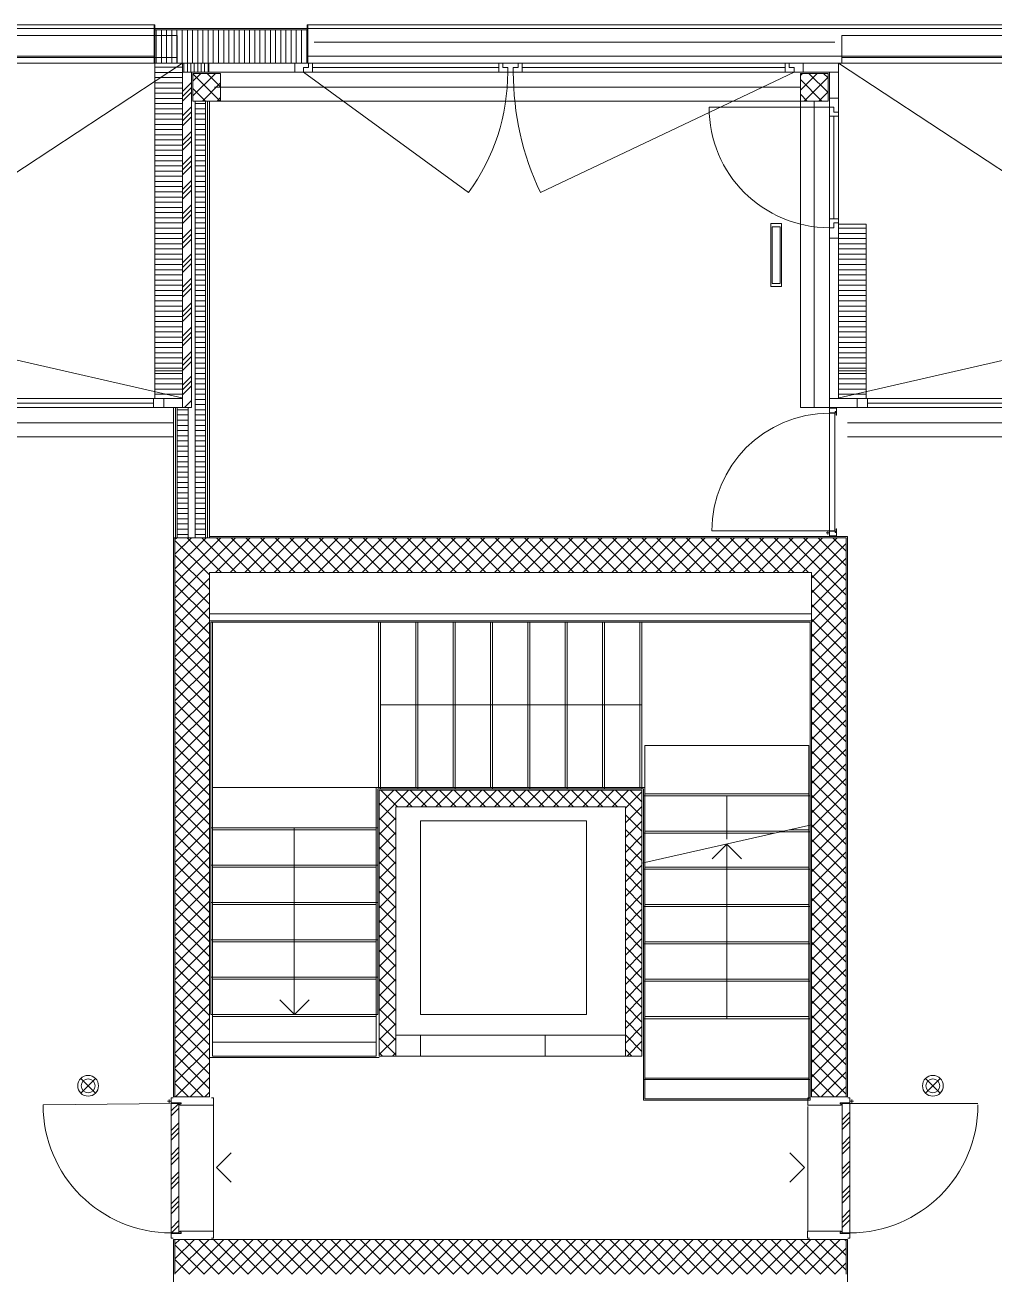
# Model space of a CAD drawing. Extents: x -5275 to 65950, y -3225 to 18875.
# Drawn here: x 31216 to 38220, y 7075 to 16100 of the extents above; entities that cross this region are included whole.
import ezdxf

# ---------------------------------------------------------------- set-up
doc = ezdxf.new("R2010")
doc.units = 0
doc.header["$LTSCALE"] = 50
doc.layers.get('0').update_dxf_attribs({"lineweight": 25})
doc.layers.add('Zargen Fenster', color=7, linetype='Continuous', lineweight=25)

# ---------------------------------------------------------------- blocks, each defined once
blk = doc.blocks.new('Blockreferenz-A0MJL021FC', base_point=(32430, 15550))
at = {"layer": 'Zargen Fenster', "color": 8, "lineweight": 13, "true_color": 0x808080}
for p, q in [((32430, 15694.4), (32485.6, 15750)), ((32430, 15588.3), (32591.7, 15750)), ((32626.3, 15550), (32430, 15746.3)), ((32630, 15652.4), (32532.4, 15750)), ((32520.2, 15550), (32430, 15640.2)), ((32497.8, 15550), (32630, 15682.2)), ((32603.8, 15550), (32630, 15576.2))]:
    blk.add_line(p, q, dxfattribs=at)
blk = doc.blocks.new('Blockreferenz-A0MJL025FC', base_point=(32364.4, 15760))
at = {"layer": 'Zargen Fenster', "color": 8, "lineweight": 13, "true_color": 0x808080}
for p, q in [((32364.4, 15760), (32364.4, 15825)), ((32389.4, 15760), (32389.4, 15825)), ((32414.4, 15760), (32414.4, 15825)), ((32439.4, 15760), (32439.4, 15825)), ((32464.4, 15760), (32464.4, 15825)), ((32489.4, 15760), (32489.4, 15825)), ((32514.4, 15760), (32514.4, 15825)), ((32539.4, 15760), (32539.4, 15825))]:
    blk.add_line(p, q, dxfattribs=at)
blk = doc.blocks.new('Blockreferenz-A0MJL03FFC', base_point=(32272, 7372.3))
at = {"layer": 'Zargen Fenster', "color": 8, "lineweight": 13, "true_color": 0x808080}
for p, q in [((32272, 8253.2), (32326.6, 8307.8)), ((32272, 8217.8), (32328, 8273.8)), ((32272, 8111.7), (32328, 8167.7)), ((32272, 8076.4), (32328, 8132.4)), ((32272, 8041), (32328, 8097)), ((32272, 7934.9), (32328, 7990.9)), ((32272, 7899.6), (32328, 7955.6)), ((32272, 7864.2), (32328, 7920.2)), ((32272, 7758.2), (32328, 7814.2)), ((32272, 7722.8), (32328, 7778.8)), ((32272, 7687.5), (32328, 7743.5)), ((32272, 7581.4), (32328, 7637.4)), ((32272, 7546), (32328, 7602)), ((32272, 7510.7), (32328, 7566.7)), ((32272, 7404.6), (32328, 7460.6)), ((32275, 7372.3), (32328, 7425.3))]:
    blk.add_line(p, q, dxfattribs=at)
blk = doc.blocks.new('Blockreferenz-A0MJL03HFC', base_point=(37122, 7410.9))
at = {"layer": 'Zargen Fenster', "color": 8, "lineweight": 13, "true_color": 0x808080}
for p, q in [((37122, 8188.8), (37178, 8244.8)), ((37122, 8153.4), (37178, 8209.4)), ((37122, 8118.1), (37178, 8174.1)), ((37122, 8012), (37178, 8068)), ((37122, 7976.6), (37178, 8032.6)), ((37122, 7941.3), (37178, 7997.3)), ((37122, 7835.2), (37178, 7891.2)), ((37122, 7799.9), (37178, 7855.9)), ((37122, 7764.5), (37178, 7820.5)), ((37122, 7658.4), (37178, 7714.4)), ((37122, 7623.1), (37178, 7679.1)), ((37122, 7587.7), (37178, 7643.7)), ((37122, 7481.6), (37178, 7537.6)), ((37122, 7446.3), (37178, 7502.3)), ((37122, 7410.9), (37178, 7466.9))]:
    blk.add_line(p, q, dxfattribs=at)
blk = doc.blocks.new('Blockreferenz-A0MJL03VFC', base_point=(32155, 13619.4))
at = {"layer": 'Zargen Fenster', "color": 8, "lineweight": 13, "true_color": 0x808080}
for p, q in [((32155, 15794.4), (32355, 15794.4)), ((32155, 15756.9), (32355, 15756.9)), ((32155, 15719.4), (32355, 15719.4)), ((32155, 15681.9), (32355, 15681.9)), ((32155, 15644.4), (32355, 15644.4)), ((32155, 15606.9), (32355, 15606.9)), ((32155, 15569.4), (32355, 15569.4)), ((32155, 15531.9), (32355, 15531.9)), ((32155, 15494.4), (32355, 15494.4)), ((32155, 15456.9), (32355, 15456.9)), ((32155, 15419.4), (32355, 15419.4)), ((32155, 15381.9), (32355, 15381.9)), ((32155, 15344.4), (32355, 15344.4)), ((32155, 15306.9), (32355, 15306.9)), ((32155, 15269.4), (32355, 15269.4)), ((32155, 15231.9), (32355, 15231.9)), ((32155, 15194.4), (32355, 15194.4)), ((32155, 15156.9), (32355, 15156.9)), ((32155, 15119.4), (32355, 15119.4)), ((32155, 15081.9), (32355, 15081.9)), ((32155, 15044.4), (32355, 15044.4)), ((32155, 15006.9), (32355, 15006.9)), ((32155, 14969.4), (32355, 14969.4)), ((32155, 14931.9), (32355, 14931.9)), ((32155, 14894.4), (32355, 14894.4)), ((32155, 14856.9), (32355, 14856.9)), ((32155, 14819.4), (32355, 14819.4)), ((32155, 14781.9), (32355, 14781.9)), ((32155, 14744.4), (32355, 14744.4)), ((32155, 14706.9), (32355, 14706.9)), ((32155, 14669.4), (32355, 14669.4)), ((32155, 14631.9), (32355, 14631.9)), ((32155, 14594.4), (32355, 14594.4)), ((32155, 14556.9), (32355, 14556.9)), ((32155, 14519.4), (32355, 14519.4)), ((32155, 14481.9), (32355, 14481.9)), ((32155, 14444.4), (32355, 14444.4)), ((32155, 14406.9), (32355, 14406.9)), ((32155, 14369.4), (32355, 14369.4)), ((32155, 14331.9), (32355, 14331.9)), ((32155, 14294.4), (32355, 14294.4)), ((32155, 14256.9), (32355, 14256.9)), ((32155, 14219.4), (32355, 14219.4)), ((32155, 14181.9), (32355, 14181.9)), ((32155, 14144.4), (32355, 14144.4)), ((32155, 14106.9), (32355, 14106.9)), ((32155, 14069.4), (32355, 14069.4)), ((32155, 14031.9), (32355, 14031.9)), ((32155, 13994.4), (32355, 13994.4)), ((32155, 13956.9), (32355, 13956.9)), ((32155, 13919.4), (32355, 13919.4)), ((32155, 13881.9), (32355, 13881.9)), ((32155, 13844.4), (32355, 13844.4)), ((32155, 13806.9), (32355, 13806.9)), ((32155, 13769.4), (32355, 13769.4)), ((32155, 13731.9), (32355, 13731.9)), ((32155, 13694.4), (32355, 13694.4)), ((32155, 13656.9), (32355, 13656.9)), ((32155, 13619.4), (32355, 13619.4))]:
    blk.add_line(p, q, dxfattribs=at)
blk = doc.blocks.new('Blockreferenz-A0MJL05LFC', base_point=(32300, 8355))
at = {"layer": 'Zargen Fenster', "color": 8, "lineweight": 13, "true_color": 0x808080}
for p, q in [((32300, 12382.4), (32312.6, 12395)), ((32300, 12276.3), (32418.7, 12395)), ((32300, 12170.2), (32524.8, 12395)), ((32300, 12064.2), (32630.8, 12395)), ((32300, 11958.1), (32736.9, 12395)), ((32550, 12126.1), (32300, 12376.1)), ((32637.2, 12145), (32387.2, 12395)), ((32743.2, 12145), (32493.2, 12395)), ((32593, 12145), (32843, 12395)), ((32849.3, 12145), (32599.3, 12395)), ((32699, 12145), (32949, 12395)), ((32955.4, 12145), (32705.4, 12395)), ((32805.1, 12145), (33055.1, 12395)), ((33061.4, 12145), (32811.4, 12395)), ((32911.2, 12145), (33161.2, 12395)), ((33167.5, 12145), (32917.5, 12395)), ((33017.2, 12145), (33267.2, 12395)), ((33273.6, 12145), (33023.6, 12395)), ((33123.3, 12145), (33373.3, 12395)), ((33379.6, 12145), (33129.6, 12395)), ((33229.4, 12145), (33479.4, 12395)), ((33485.7, 12145), (33235.7, 12395)), ((33335.4, 12145), (33585.4, 12395)), ((33591.8, 12145), (33341.8, 12395)), ((33441.5, 12145), (33691.5, 12395)), ((33697.8, 12145), (33447.8, 12395)), ((33547.5, 12145), (33797.5, 12395)), ((33803.9, 12145), (33553.9, 12395)), ((33653.6, 12145), (33903.6, 12395)), ((33910, 12145), (33660, 12395)), ((33759.7, 12145), (34009.7, 12395)), ((34016, 12145), (33766, 12395)), ((33865.7, 12145), (34115.7, 12395)), ((34122.1, 12145), (33872.1, 12395)), ((33971.8, 12145), (34221.8, 12395)), ((34228.2, 12145), (33978.2, 12395)), ((34077.9, 12145), (34327.9, 12395)), ((34334.2, 12145), (34084.2, 12395)), ((34183.9, 12145), (34433.9, 12395)), ((34440.3, 12145), (34190.3, 12395)), ((34290, 12145), (34540, 12395)), ((34546.4, 12145), (34296.4, 12395)), ((34396.1, 12145), (34646.1, 12395)), ((34652.4, 12145), (34402.4, 12395)), ((34502.1, 12145), (34752.1, 12395)), ((34758.5, 12145), (34508.5, 12395)), ((34608.2, 12145), (34858.2, 12395)), ((34864.6, 12145), (34614.6, 12395)), ((34714.3, 12145), (34964.3, 12395)), ((34970.6, 12145), (34720.6, 12395)), ((34820.3, 12145), (35070.3, 12395)), ((35076.7, 12145), (34826.7, 12395)), ((34926.4, 12145), (35176.4, 12395)), ((35182.8, 12145), (34932.8, 12395)), ((35032.5, 12145), (35282.5, 12395)), ((35288.8, 12145), (35038.8, 12395)), ((35138.5, 12145), (35388.5, 12395)), ((35394.9, 12145), (35144.9, 12395)), ((35244.6, 12145), (35494.6, 12395)), ((35501, 12145), (35251, 12395)), ((35350.7, 12145), (35600.7, 12395)), ((35607, 12145), (35357, 12395)), ((35456.7, 12145), (35706.7, 12395)), ((35713.1, 12145), (35463.1, 12395)), ((35562.8, 12145), (35812.8, 12395)), ((35819.2, 12145), (35569.2, 12395)), ((35668.9, 12145), (35918.9, 12395)), ((35925.2, 12145), (35675.2, 12395)), ((35774.9, 12145), (36024.9, 12395)), ((36031.3, 12145), (35781.3, 12395)), ((35881, 12145), (36131, 12395)), ((36137.4, 12145), (35887.4, 12395)), ((35987.1, 12145), (36237.1, 12395)), ((36243.4, 12145), (35993.4, 12395)), ((36093.1, 12145), (36343.1, 12395)), ((36349.5, 12145), (36099.5, 12395)), ((36199.2, 12145), (36449.2, 12395)), ((36455.5, 12145), (36205.5, 12395)), ((36305.3, 12145), (36555.3, 12395)), ((36561.6, 12145), (36311.6, 12395)), ((36411.3, 12145), (36661.3, 12395)), ((36667.7, 12145), (36417.7, 12395)), ((36517.4, 12145), (36767.4, 12395)), ((36773.7, 12145), (36523.7, 12395)), ((36623.5, 12145), (36873.5, 12395)), ((36879.8, 12145), (36629.8, 12395)), ((36729.5, 12145), (36979.5, 12395)), ((37150, 11980.9), (36735.9, 12395)), ((36835.6, 12145), (37085.6, 12395)), ((37150, 12086.9), (36841.9, 12395)), ((37150, 12193), (36948, 12395)), ((37150, 12299.1), (37054.1, 12395)), ((36900, 12103.3), (37150, 12353.3)), ((32550, 12020), (32300, 12270)), ((36900, 11997.3), (37150, 12247.3)), ((32550, 11914), (32300, 12164)), ((32300, 11852), (32550, 12102)), ((36900, 11891.2), (37150, 12141.2)), ((37150, 11874.8), (36900, 12124.8)), ((32550, 11807.9), (32300, 12057.9)), ((36900, 11785.1), (37150, 12035.1)), ((37150, 11768.7), (36900, 12018.7)), ((32300, 11746), (32550, 11996)), ((32550, 11701.8), (32300, 11951.8)), ((36900, 11679.1), (37150, 11929.1)), ((32300, 11639.9), (32550, 11889.9)), ((32550, 11595.8), (32300, 11845.8)), ((37150, 11662.7), (36900, 11912.7)), ((36900, 11573), (37150, 11823)), ((32300, 11533.8), (32550, 11783.8)), ((32550, 11489.7), (32300, 11739.7)), ((37150, 11556.6), (36900, 11806.6)), ((32300, 11427.8), (32550, 11677.8)), ((36900, 11466.9), (37150, 11716.9)), ((37150, 11450.5), (36900, 11700.5)), ((32550, 11383.6), (32300, 11633.6)), ((32300, 11321.7), (32550, 11571.7)), ((36900, 11360.9), (37150, 11610.9)), ((37150, 11344.5), (36900, 11594.5)), ((32550, 11277.6), (32300, 11527.6)), ((32300, 11215.7), (32550, 11465.6)), ((36900, 11254.8), (37150, 11504.8)), ((37150, 11238.4), (36900, 11488.4)), ((32550, 11171.5), (32300, 11421.5)), ((36900, 11148.7), (37150, 11398.7)), ((37150, 11132.4), (36900, 11382.4)), ((32300, 11109.6), (32550, 11359.6)), ((32550, 11065.4), (32300, 11315.4)), ((36900, 11042.7), (37150, 11292.7)), ((32300, 11003.5), (32550, 11253.5)), ((32550, 10959.4), (32300, 11209.4)), ((37150, 11026.3), (36900, 11276.3)), ((32300, 10897.5), (32550, 11147.5)), ((32550, 10853.3), (32300, 11103.3)), ((36900, 10936.6), (37150, 11186.6)), ((37150, 10920.2), (36900, 11170.2)), ((32300, 10791.4), (32550, 11041.4)), ((36900, 10830.5), (37150, 11080.5)), ((37150, 10814.2), (36900, 11064.2)), ((32550, 10747.2), (32300, 10997.2)), ((32300, 10685.3), (32550, 10935.3)), ((36900, 10724.5), (37150, 10974.5)), ((37150, 10708.1), (36900, 10958.1)), ((32550, 10641.2), (32300, 10891.2)), ((36900, 10618.4), (37150, 10868.4)), ((37150, 10602), (36900, 10852)), ((32300, 10579.3), (32550, 10829.3)), ((32550, 10535.1), (32300, 10785.1)), ((36900, 10512.3), (37150, 10762.3)), ((37150, 10496), (36900, 10746)), ((32300, 10473.2), (32550, 10723.2)), ((32550, 10429.1), (32300, 10679.1)), ((36900, 10406.3), (37150, 10656.3)), ((32300, 10367.1), (32550, 10617.1)), ((32550, 10323), (32300, 10573)), ((37150, 10389.9), (36900, 10639.9)), ((32300, 10261.1), (32550, 10511.1)), ((36900, 10300.2), (37150, 10550.2)), ((37150, 10283.8), (36900, 10533.8)), ((32550, 10216.9), (32300, 10466.9)), ((32300, 10155), (32550, 10405)), ((36900, 10194.2), (37150, 10444.2)), ((37150, 10177.8), (36900, 10427.8)), ((32550, 10110.9), (32300, 10360.9)), ((32300, 10048.9), (32550, 10298.9)), ((36900, 10088.1), (37150, 10338.1)), ((37150, 10071.7), (36900, 10321.7)), ((32550, 10004.8), (32300, 10254.8)), ((36900, 9982), (37150, 10232)), ((37150, 9965.6), (36900, 10215.6)), ((32300, 9942.9), (32550, 10192.9)), ((32550, 9898.7), (32300, 10148.7)), ((36900, 9876), (37150, 10126)), ((37150, 9859.6), (36900, 10109.6)), ((32300, 9836.8), (32550, 10086.8)), ((32550, 9792.7), (32300, 10042.7)), ((36900, 9769.9), (37150, 10019.9)), ((32300, 9730.7), (32550, 9980.7)), ((32550, 9686.6), (32300, 9936.6)), ((37150, 9753.5), (36900, 10003.5)), ((32300, 9624.7), (32550, 9874.7)), ((36900, 9663.8), (37150, 9913.8)), ((37150, 9647.4), (36900, 9897.4)), ((32550, 9580.5), (32300, 9830.5)), ((32300, 9518.6), (32550, 9768.6)), ((36900, 9557.8), (37150, 9807.8)), ((37150, 9541.4), (36900, 9791.4)), ((32550, 9474.5), (32300, 9724.5)), ((32300, 9412.5), (32550, 9662.5)), ((36900, 9451.7), (37150, 9701.7)), ((37150, 9435.3), (36900, 9685.3)), ((32550, 9368.4), (32300, 9618.4)), ((36900, 9345.6), (37150, 9595.6)), ((37150, 9329.2), (36900, 9579.2)), ((32300, 9306.5), (32550, 9556.5)), ((32550, 9262.3), (32300, 9512.3)), ((36900, 9239.6), (37150, 9489.6)), ((32300, 9200.4), (32550, 9450.4)), ((32550, 9156.3), (32300, 9406.3)), ((37150, 9223.2), (36900, 9473.2)), ((32300, 9094.3), (32550, 9344.3)), ((32550, 9050.2), (32300, 9300.2)), ((36900, 9133.5), (37150, 9383.5)), ((37150, 9117.1), (36900, 9367.1)), ((32300, 8988.3), (32550, 9238.3)), ((36900, 9027.4), (37150, 9277.4)), ((37150, 9011), (36900, 9261)), ((32550, 8944.1), (32300, 9194.1)), ((32300, 8882.2), (32550, 9132.2)), ((36900, 8921.4), (37150, 9171.4)), ((37150, 8905), (36900, 9155)), ((32550, 8838.1), (32300, 9088.1)), ((32300, 8776.1), (32550, 9026.1)), ((36900, 8815.3), (37150, 9065.3)), ((37150, 8798.9), (36900, 9048.9)), ((32550, 8732), (32300, 8982)), ((36900, 8709.2), (37150, 8959.2)), ((37150, 8692.8), (36900, 8942.8)), ((32300, 8670.1), (32550, 8920.1)), ((32550, 8625.9), (32300, 8875.9)), ((36900, 8603.2), (37150, 8853.2)), ((32300, 8564), (32550, 8814)), ((32550, 8519.9), (32300, 8769.9)), ((37150, 8586.8), (36900, 8836.8)), ((32300, 8457.9), (32550, 8707.9)), ((36900, 8497.1), (37150, 8747.1)), ((37150, 8480.7), (36900, 8730.7)), ((32550, 8413.8), (32300, 8663.8)), ((32303.1, 8355), (32550, 8601.9)), ((36900, 8391), (37150, 8641)), ((37150, 8374.6), (36900, 8624.6)), ((32502.7, 8355), (32300, 8557.7)), ((32409.2, 8355), (32550, 8495.8)), ((37063.6, 8355), (36900, 8518.6)), ((36970, 8355), (37150, 8535)), ((32396.7, 8355), (32300, 8451.7)), ((36957.5, 8355), (36900, 8412.5)), ((37076.1, 8355), (37150, 8428.9)), ((32515.3, 8355), (32550, 8389.7))]:
    blk.add_line(p, q, dxfattribs=at)
blk = doc.blocks.new('Blockreferenz-A0MJL05NFC', base_point=(32300, 7075))
at = {"layer": 'Zargen Fenster', "color": 8, "lineweight": 13, "true_color": 0x808080}
for p, q in [((32300, 7291.2), (32333.8, 7325)), ((32300, 7185.1), (32439.9, 7325)), ((32300, 7079.1), (32545.9, 7325)), ((32616, 7075), (32366, 7325)), ((32402, 7075), (32652, 7325)), ((32722.1, 7075), (32472.1, 7325)), ((32508.1, 7075), (32758.1, 7325)), ((32828.1, 7075), (32578.1, 7325)), ((32614.1, 7075), (32864.1, 7325)), ((32934.2, 7075), (32684.2, 7325)), ((32720.2, 7075), (32970.2, 7325)), ((33040.3, 7075), (32790.3, 7325)), ((32826.3, 7075), (33076.3, 7325)), ((33146.3, 7075), (32896.3, 7325)), ((32932.3, 7075), (33182.3, 7325)), ((33252.4, 7075), (33002.4, 7325)), ((33038.4, 7075), (33288.4, 7325)), ((33358.5, 7075), (33108.5, 7325)), ((33144.5, 7075), (33394.5, 7325)), ((33464.5, 7075), (33214.5, 7325)), ((33250.5, 7075), (33500.5, 7325)), ((33570.6, 7075), (33320.6, 7325)), ((33356.6, 7075), (33606.6, 7325)), ((33676.7, 7075), (33426.7, 7325)), ((33462.7, 7075), (33712.7, 7325)), ((33782.7, 7075), (33532.7, 7325)), ((33568.7, 7075), (33818.7, 7325)), ((33888.8, 7075), (33638.8, 7325)), ((33674.8, 7075), (33924.8, 7325)), ((33994.9, 7075), (33744.9, 7325)), ((33780.8, 7075), (34030.8, 7325)), ((34100.9, 7075), (33850.9, 7325)), ((33886.9, 7075), (34136.9, 7325)), ((34207, 7075), (33957, 7325)), ((33993, 7075), (34243, 7325)), ((34313.1, 7075), (34063.1, 7325)), ((34099, 7075), (34349, 7325)), ((34419.1, 7075), (34169.1, 7325)), ((34205.1, 7075), (34455.1, 7325)), ((34525.2, 7075), (34275.2, 7325)), ((34311.2, 7075), (34561.2, 7325)), ((34631.3, 7075), (34381.3, 7325)), ((34417.2, 7075), (34667.2, 7325)), ((34737.3, 7075), (34487.3, 7325)), ((34523.3, 7075), (34773.3, 7325)), ((34843.4, 7075), (34593.4, 7325)), ((34629.4, 7075), (34879.4, 7325)), ((34949.5, 7075), (34699.5, 7325)), ((34735.4, 7075), (34985.4, 7325)), ((35055.5, 7075), (34805.5, 7325)), ((34841.5, 7075), (35091.5, 7325)), ((35161.6, 7075), (34911.6, 7325)), ((34947.6, 7075), (35197.6, 7325)), ((35267.7, 7075), (35017.7, 7325)), ((35053.6, 7075), (35303.6, 7325)), ((35373.7, 7075), (35123.7, 7325)), ((35159.7, 7075), (35409.7, 7325)), ((35479.8, 7075), (35229.8, 7325)), ((35265.8, 7075), (35515.8, 7325)), ((35585.9, 7075), (35335.9, 7325)), ((35371.8, 7075), (35621.8, 7325)), ((35691.9, 7075), (35441.9, 7325)), ((35477.9, 7075), (35727.9, 7325)), ((35798, 7075), (35548, 7325)), ((35584, 7075), (35834, 7325)), ((35904, 7075), (35654, 7325)), ((35690, 7075), (35940, 7325)), ((36010.1, 7075), (35760.1, 7325)), ((35796.1, 7075), (36046.1, 7325)), ((36116.2, 7075), (35866.2, 7325)), ((35902.2, 7075), (36152.2, 7325)), ((36222.2, 7075), (35972.2, 7325)), ((36008.2, 7075), (36258.2, 7325)), ((36328.3, 7075), (36078.3, 7325)), ((36114.3, 7075), (36364.3, 7325)), ((36434.4, 7075), (36184.4, 7325)), ((36220.4, 7075), (36470.4, 7325)), ((36540.4, 7075), (36290.4, 7325)), ((36326.4, 7075), (36576.4, 7325)), ((36646.5, 7075), (36396.5, 7325)), ((36432.5, 7075), (36682.5, 7325)), ((36752.6, 7075), (36502.6, 7325)), ((36538.6, 7075), (36788.6, 7325)), ((36858.6, 7075), (36608.6, 7325)), ((36644.6, 7075), (36894.6, 7325)), ((36964.7, 7075), (36714.7, 7325)), ((36750.7, 7075), (37000.7, 7325)), ((37070.8, 7075), (36820.8, 7325)), ((36856.8, 7075), (37106.8, 7325)), ((37150, 7101.8), (36926.8, 7325)), ((37150, 7207.9), (37032.9, 7325)), ((37150, 7314), (37139, 7325)), ((32509.9, 7075), (32300, 7284.9)), ((36962.8, 7075), (37150, 7262.2)), ((32403.9, 7075), (32300, 7178.9)), ((37068.9, 7075), (37150, 7156.1))]:
    blk.add_line(p, q, dxfattribs=at)
blk = doc.blocks.new('Blockreferenz-A0MJL05TFC', base_point=(33775, 8650))
at = {"layer": 'Zargen Fenster', "color": 8, "lineweight": 13, "true_color": 0x808080}
for p, q in [((33775, 10569.3), (33775.7, 10570)), ((33775, 10463.3), (33881.7, 10570)), ((33775, 10357.2), (33987.8, 10570)), ((33907.9, 10450), (33787.9, 10570)), ((34014, 10450), (33894, 10570)), ((33973.9, 10450), (34093.9, 10570)), ((34120, 10450), (34000, 10570)), ((34079.9, 10450), (34199.9, 10570)), ((34226.1, 10450), (34106.1, 10570)), ((34186, 10450), (34306, 10570)), ((34332.2, 10450), (34212.2, 10570)), ((34292.1, 10450), (34412.1, 10570)), ((34438.2, 10450), (34318.2, 10570)), ((34398.1, 10450), (34518.1, 10570)), ((34544.3, 10450), (34424.3, 10570)), ((34504.2, 10450), (34624.2, 10570)), ((34650.4, 10450), (34530.4, 10570)), ((34610.3, 10450), (34730.3, 10570)), ((34756.4, 10450), (34636.4, 10570)), ((34716.3, 10450), (34836.3, 10570)), ((34862.5, 10450), (34742.5, 10570)), ((34822.4, 10450), (34942.4, 10570)), ((34968.6, 10450), (34848.6, 10570)), ((34928.5, 10450), (35048.5, 10570)), ((35074.6, 10450), (34954.6, 10570)), ((35034.5, 10450), (35154.5, 10570)), ((35180.7, 10450), (35060.7, 10570)), ((35140.6, 10450), (35260.6, 10570)), ((35286.8, 10450), (35166.8, 10570)), ((35246.7, 10450), (35366.7, 10570)), ((35392.8, 10450), (35272.8, 10570)), ((35352.7, 10450), (35472.7, 10570)), ((35498.9, 10450), (35378.9, 10570)), ((35458.8, 10450), (35578.8, 10570)), ((35675, 10380), (35485, 10570)), ((35555, 10440.1), (35675, 10560.1)), ((35675, 10486), (35591, 10570)), ((33895, 10356.8), (33775, 10476.8)), ((35555, 10334.1), (35675, 10454.1)), ((35675, 10273.9), (35555, 10393.9)), ((33775, 10251.1), (33895, 10371.1)), ((33895, 10250.8), (33775, 10370.8)), ((35555, 10228), (35675, 10348)), ((33775, 10145.1), (33895, 10265.1)), ((33895, 10144.7), (33775, 10264.7)), ((35675, 10167.8), (35555, 10287.8)), ((35555, 10121.9), (35675, 10241.9)), ((33775, 10039), (33895, 10159)), ((33895, 10038.6), (33775, 10158.6)), ((35675, 10061.8), (35555, 10181.8)), ((35555, 10015.9), (35675, 10135.9)), ((33775, 9932.9), (33895, 10052.9)), ((33895, 9932.6), (33775, 10052.6)), ((35675, 9955.7), (35555, 10075.7)), ((35555, 9909.8), (35675, 10029.8)), ((33775, 9826.9), (33895, 9946.9)), ((33895, 9826.5), (33775, 9946.5)), ((35675, 9849.6), (35555, 9969.6)), ((33775, 9720.8), (33895, 9840.8)), ((33895, 9720.4), (33775, 9840.4)), ((35555, 9803.7), (35675, 9923.7)), ((35675, 9743.6), (35555, 9863.6)), ((35555, 9697.7), (35675, 9817.7)), ((35675, 9637.5), (35555, 9757.5)), ((33775, 9614.7), (33895, 9734.7)), ((33895, 9614.4), (33775, 9734.4)), ((35555, 9591.6), (35675, 9711.6)), ((33775, 9508.7), (33895, 9628.7)), ((33895, 9508.3), (33775, 9628.3)), ((35675, 9531.4), (35555, 9651.4)), ((35555, 9485.5), (35675, 9605.5)), ((33775, 9402.6), (33895, 9522.6)), ((33895, 9402.2), (33775, 9522.2)), ((35675, 9425.4), (35555, 9545.4)), ((35555, 9379.5), (35675, 9499.5)), ((33775, 9296.5), (33895, 9416.5)), ((33895, 9296.2), (33775, 9416.2)), ((35675, 9319.3), (35555, 9439.3)), ((35555, 9273.4), (35675, 9393.4)), ((33775, 9190.5), (33895, 9310.5)), ((33895, 9190.1), (33775, 9310.1)), ((35675, 9213.2), (35555, 9333.2)), ((35555, 9167.3), (35675, 9287.3)), ((35675, 9107.2), (35555, 9227.2)), ((33775, 9084.4), (33895, 9204.4)), ((33895, 9084.1), (33775, 9204.1)), ((35555, 9061.3), (35675, 9181.3)), ((35675, 9001.1), (35555, 9121.1)), ((33775, 8978.3), (33895, 9098.3)), ((33895, 8978), (33775, 9098)), ((35555, 8955.2), (35675, 9075.2)), ((33775, 8872.3), (33895, 8992.3)), ((33895, 8871.9), (33775, 8991.9)), ((35675, 8895), (35555, 9015)), ((35555, 8849.2), (35675, 8969.2)), ((33775, 8766.2), (33895, 8886.2)), ((33895, 8765.9), (33775, 8885.9)), ((35675, 8789), (35555, 8909)), ((35555, 8743.1), (35675, 8863.1)), ((33775, 8660.1), (33895, 8780.1)), ((33895, 8659.8), (33775, 8779.8)), ((35675, 8682.9), (35555, 8802.9)), ((35568, 8650), (35675, 8757)), ((33798.7, 8650), (33775, 8673.7)), ((33870.9, 8650), (33895, 8674.1)), ((35601.8, 8650), (35555, 8696.8)), ((35674, 8650), (35675, 8651))]:
    blk.add_line(p, q, dxfattribs=at)
blk = doc.blocks.new('Blockreferenz-A0MJL061FC', base_point=(32446, 12419.4))
at = {"layer": 'Zargen Fenster', "color": 8, "lineweight": 13, "true_color": 0x808080}
for p, q in [((32446, 15531.9), (32521, 15531.9)), ((32446, 15494.4), (32521, 15494.4)), ((32446, 15456.9), (32521, 15456.9)), ((32446, 15419.4), (32521, 15419.4)), ((32446, 15381.9), (32521, 15381.9)), ((32446, 15344.4), (32521, 15344.4)), ((32446, 15306.9), (32521, 15306.9)), ((32446, 15269.4), (32521, 15269.4)), ((32446, 15231.9), (32521, 15231.9)), ((32446, 15194.4), (32521, 15194.4)), ((32446, 15156.9), (32521, 15156.9)), ((32446, 15119.4), (32521, 15119.4)), ((32446, 15081.9), (32521, 15081.9)), ((32446, 15044.4), (32521, 15044.4)), ((32446, 15006.9), (32521, 15006.9)), ((32446, 14969.4), (32521, 14969.4)), ((32446, 14931.9), (32521, 14931.9)), ((32446, 14894.4), (32521, 14894.4)), ((32446, 14856.9), (32521, 14856.9)), ((32446, 14819.4), (32521, 14819.4)), ((32446, 14781.9), (32521, 14781.9)), ((32446, 14744.4), (32521, 14744.4)), ((32446, 14706.9), (32521, 14706.9)), ((32446, 14669.4), (32521, 14669.4)), ((32446, 14631.9), (32521, 14631.9)), ((32446, 14594.4), (32521, 14594.4)), ((32446, 14556.9), (32521, 14556.9)), ((32446, 14519.4), (32521, 14519.4)), ((32446, 14481.9), (32521, 14481.9)), ((32446, 14444.4), (32521, 14444.4)), ((32446, 14406.9), (32521, 14406.9)), ((32446, 14369.4), (32521, 14369.4)), ((32446, 14331.9), (32521, 14331.9)), ((32446, 14294.4), (32521, 14294.4)), ((32446, 14256.9), (32521, 14256.9)), ((32446, 14219.4), (32521, 14219.4)), ((32446, 14181.9), (32521, 14181.9)), ((32446, 14144.4), (32521, 14144.4)), ((32446, 14106.9), (32521, 14106.9)), ((32446, 14069.4), (32521, 14069.4)), ((32446, 14031.9), (32521, 14031.9)), ((32446, 13994.4), (32521, 13994.4)), ((32446, 13956.9), (32521, 13956.9)), ((32446, 13919.4), (32521, 13919.4)), ((32446, 13881.9), (32521, 13881.9)), ((32446, 13844.4), (32521, 13844.4)), ((32446, 13806.9), (32521, 13806.9)), ((32446, 13769.4), (32521, 13769.4)), ((32446, 13731.9), (32521, 13731.9)), ((32446, 13694.4), (32521, 13694.4)), ((32446, 13656.9), (32521, 13656.9)), ((32446, 13619.4), (32521, 13619.4)), ((32446, 13581.9), (32521, 13581.9)), ((32446, 13544.4), (32521, 13544.4)), ((32446, 13506.9), (32521, 13506.9)), ((32446, 13469.4), (32521, 13469.4)), ((32446, 13431.9), (32521, 13431.9)), ((32446, 13394.4), (32521, 13394.4)), ((32446, 13356.9), (32521, 13356.9)), ((32446, 13319.4), (32521, 13319.4)), ((32446, 13281.9), (32521, 13281.9)), ((32446, 13244.4), (32521, 13244.4)), ((32446, 13206.9), (32521, 13206.9)), ((32446, 13169.4), (32521, 13169.4)), ((32446, 13131.9), (32521, 13131.9)), ((32446, 13094.4), (32521, 13094.4)), ((32446, 13056.9), (32521, 13056.9)), ((32446, 13019.4), (32521, 13019.4)), ((32446, 12981.9), (32521, 12981.9)), ((32446, 12944.4), (32521, 12944.4)), ((32446, 12906.9), (32521, 12906.9)), ((32446, 12869.4), (32521, 12869.4)), ((32446, 12831.9), (32521, 12831.9)), ((32446, 12794.4), (32521, 12794.4)), ((32446, 12756.9), (32521, 12756.9)), ((32446, 12719.4), (32521, 12719.4)), ((32446, 12681.9), (32521, 12681.9)), ((32446, 12644.4), (32521, 12644.4)), ((32446, 12606.9), (32521, 12606.9)), ((32446, 12569.4), (32521, 12569.4)), ((32446, 12531.9), (32521, 12531.9)), ((32446, 12494.4), (32521, 12494.4)), ((32446, 12456.9), (32521, 12456.9)), ((32446, 12419.4), (32521, 12419.4))]:
    blk.add_line(p, q, dxfattribs=at)
blk = doc.blocks.new('Blockreferenz-A0MJL063FC', base_point=(32315, 12419.4))
at = {"layer": 'Zargen Fenster', "color": 8, "lineweight": 13, "true_color": 0x808080}
for p, q in [((32315, 13319.4), (32395, 13319.4)), ((32315, 13281.9), (32395, 13281.9)), ((32315, 13244.4), (32395, 13244.4)), ((32315, 13206.9), (32395, 13206.9)), ((32315, 13169.4), (32395, 13169.4)), ((32315, 13131.9), (32395, 13131.9)), ((32315, 13094.4), (32395, 13094.4)), ((32315, 13056.9), (32395, 13056.9)), ((32315, 13019.4), (32395, 13019.4)), ((32315, 12981.9), (32395, 12981.9)), ((32315, 12944.4), (32395, 12944.4)), ((32315, 12906.9), (32395, 12906.9)), ((32315, 12869.4), (32395, 12869.4)), ((32315, 12831.9), (32395, 12831.9)), ((32315, 12794.4), (32395, 12794.4)), ((32315, 12756.9), (32395, 12756.9)), ((32315, 12719.4), (32395, 12719.4)), ((32315, 12681.9), (32395, 12681.9)), ((32315, 12644.4), (32395, 12644.4)), ((32315, 12606.9), (32395, 12606.9)), ((32315, 12569.4), (32395, 12569.4)), ((32315, 12531.9), (32395, 12531.9)), ((32315, 12494.4), (32395, 12494.4)), ((32315, 12456.9), (32395, 12456.9)), ((32315, 12419.4), (32395, 12419.4))]:
    blk.add_line(p, q, dxfattribs=at)
blk = doc.blocks.new('Blockreferenz-A0MJL065FC', base_point=(32164.4, 15825))
at = {"layer": 'Zargen Fenster', "color": 8, "lineweight": 13, "true_color": 0x808080}
for p, q in [((32164.4, 15825), (32164.4, 16065)), ((32201.9, 15825), (32201.9, 16065)), ((32239.4, 15825), (32239.4, 16065)), ((32276.9, 15825), (32276.9, 16065)), ((32314.4, 15825), (32314.4, 16065)), ((32351.9, 15825), (32351.9, 16065)), ((32389.4, 15825), (32389.4, 16065)), ((32426.9, 15825), (32426.9, 16065)), ((32464.4, 15825), (32464.4, 16065)), ((32501.9, 15825), (32501.9, 16065)), ((32539.4, 15825), (32539.4, 16065)), ((32576.9, 15825), (32576.9, 16065)), ((32614.4, 15825), (32614.4, 16065)), ((32651.9, 15825), (32651.9, 16065)), ((32689.4, 15825), (32689.4, 16065)), ((32726.9, 15825), (32726.9, 16065)), ((32764.4, 15825), (32764.4, 16065)), ((32801.9, 15825), (32801.9, 16065)), ((32839.4, 15825), (32839.4, 16065)), ((32876.9, 15825), (32876.9, 16065)), ((32914.4, 15825), (32914.4, 16065)), ((32951.9, 15825), (32951.9, 16065)), ((32989.4, 15825), (32989.4, 16065)), ((33026.9, 15825), (33026.9, 16065)), ((33064.4, 15825), (33064.4, 16065)), ((33101.9, 15825), (33101.9, 16065)), ((33139.4, 15825), (33139.4, 16065)), ((33176.9, 15825), (33176.9, 16065)), ((33214.4, 15825), (33214.4, 16065)), ((33251.9, 15825), (33251.9, 16065))]:
    blk.add_line(p, q, dxfattribs=at)
blk = doc.blocks.new('Blockreferenz-A0MJL067FC', base_point=(32355, 13335))
at = {"layer": 'Zargen Fenster', "color": 8, "lineweight": 13, "true_color": 0x808080}
for p, q in [((32355, 15619.3), (32420, 15684.3)), ((32355, 15584), (32420, 15649)), ((32355, 15548.6), (32420, 15613.6)), ((32355, 15442.6), (32420, 15507.6)), ((32355, 15407.2), (32420, 15472.2)), ((32355, 15371.9), (32420, 15436.9)), ((32355, 15265.8), (32420, 15330.8)), ((32355, 15230.4), (32420, 15295.4)), ((32355, 15195.1), (32420, 15260.1)), ((32355, 15089), (32420, 15154)), ((32355, 15053.7), (32420, 15118.7)), ((32355, 15018.3), (32420, 15083.3)), ((32355, 14912.2), (32420, 14977.2)), ((32355, 14876.9), (32420, 14941.9)), ((32355, 14841.5), (32420, 14906.5)), ((32355, 14735.5), (32420, 14800.5)), ((32355, 14700.1), (32420, 14765.1)), ((32355, 14664.8), (32420, 14729.8)), ((32355, 14558.7), (32420, 14623.7)), ((32355, 14523.3), (32420, 14588.3)), ((32355, 14488), (32420, 14553)), ((32355, 14381.9), (32420, 14446.9)), ((32355, 14346.6), (32420, 14411.6)), ((32355, 14311.2), (32420, 14376.2)), ((32355, 14205.1), (32420, 14270.1)), ((32355, 14169.8), (32420, 14234.8)), ((32355, 14134.4), (32420, 14199.4)), ((32355, 14028.4), (32420, 14093.4)), ((32355, 13993), (32420, 14058)), ((32355, 13957.7), (32420, 14022.7)), ((32355, 13851.6), (32420, 13916.6)), ((32355, 13816.2), (32420, 13881.2)), ((32355, 13780.9), (32420, 13845.9)), ((32355, 13674.8), (32420, 13739.8)), ((32355, 13639.5), (32420, 13704.5)), ((32355, 13604.1), (32420, 13669.1)), ((32355, 13498), (32420, 13563)), ((32355, 13462.7), (32420, 13527.7)), ((32355, 13427.3), (32420, 13492.3)), ((32368.8, 13335), (32420, 13386.2))]:
    blk.add_line(p, q, dxfattribs=at)
blk = doc.blocks.new('Blockreferenz-A0MJL069FC', base_point=(37095, 13619.4))
at = {"layer": 'Zargen Fenster', "color": 8, "lineweight": 13, "true_color": 0x808080}
for p, q in [((37095, 14631.9), (37295, 14631.9)), ((37095, 14594.4), (37295, 14594.4)), ((37095, 14556.9), (37295, 14556.9)), ((37095, 14519.4), (37295, 14519.4)), ((37095, 14481.9), (37295, 14481.9)), ((37095, 14444.4), (37295, 14444.4)), ((37095, 14406.9), (37295, 14406.9)), ((37095, 14369.4), (37295, 14369.4)), ((37095, 14331.9), (37295, 14331.9)), ((37095, 14294.4), (37295, 14294.4)), ((37095, 14256.9), (37295, 14256.9)), ((37095, 14219.4), (37295, 14219.4)), ((37095, 14181.9), (37295, 14181.9)), ((37095, 14144.4), (37295, 14144.4)), ((37095, 14106.9), (37295, 14106.9)), ((37095, 14069.4), (37295, 14069.4)), ((37095, 14031.9), (37295, 14031.9)), ((37095, 13994.4), (37295, 13994.4)), ((37095, 13956.9), (37295, 13956.9)), ((37095, 13919.4), (37295, 13919.4)), ((37095, 13881.9), (37295, 13881.9)), ((37095, 13844.4), (37295, 13844.4)), ((37095, 13806.9), (37295, 13806.9)), ((37095, 13769.4), (37295, 13769.4)), ((37095, 13731.9), (37295, 13731.9)), ((37095, 13694.4), (37295, 13694.4)), ((37095, 13656.9), (37295, 13656.9)), ((37095, 13619.4), (37295, 13619.4))]:
    blk.add_line(p, q, dxfattribs=at)
blk = doc.blocks.new('Blockreferenz-A0MJL06BFC', base_point=(36820, 15550))
at = {"layer": 'Zargen Fenster', "color": 8, "lineweight": 13, "true_color": 0x808080}
for p, q in [((36820, 15735.6), (36834.3, 15750)), ((36820, 15629.6), (36940.4, 15750)), ((36975, 15550), (36820, 15705)), ((36846.5, 15550), (37020, 15723.5)), ((37020, 15611.1), (36881.1, 15750)), ((37020, 15717.1), (36987.1, 15750)), ((36952.5, 15550), (37020, 15617.5)), ((36868.9, 15550), (36820, 15598.9))]:
    blk.add_line(p, q, dxfattribs=at)
blk = doc.blocks.new('Blockreferenz-A0MJL0FPFC', base_point=(32155, 13431.9))
at = {"layer": 'Zargen Fenster', "color": 8, "lineweight": 13, "true_color": 0x808080}
for p, q in [((32155, 13581.9), (32355, 13581.9)), ((32155, 13544.4), (32355, 13544.4)), ((32155, 13506.9), (32355, 13506.9)), ((32155, 13469.4), (32355, 13469.4)), ((32155, 13431.9), (32355, 13431.9))]:
    blk.add_line(p, q, dxfattribs=at)
blk = doc.blocks.new('Blockreferenz-A0MJL0FRFC', base_point=(37095, 13431.9))
at = {"layer": 'Zargen Fenster', "color": 8, "lineweight": 13, "true_color": 0x808080}
for p, q in [((37095, 13581.9), (37295, 13581.9)), ((37095, 13544.4), (37295, 13544.4)), ((37095, 13506.9), (37295, 13506.9)), ((37095, 13469.4), (37295, 13469.4)), ((37095, 13431.9), (37295, 13431.9))]:
    blk.add_line(p, q, dxfattribs=at)

msp = doc.modelspace()

# ---------------------------------------------------------------- hatches: boundary and pattern name
at = {"layer": 'Zargen Fenster', "linetype": 'Continuous', "lineweight": 13, "true_color": 0x808080}
for points in [[(32150, 16100), (32150, 15825), (32155, 15825), (32155, 16100)], [(33255, 16100), (33255, 15825), (33260, 15825), (33260, 16100)]]:
    msp.add_hatch(color=8, dxfattribs=at).paths.add_polyline_path(points, flags=0)

# ---------------------------------------------------------------- linework, layer by layer
at = {"layer": 'Zargen Fenster', "color": 8, "linetype": 'Continuous', "lineweight": 13, "true_color": 0x808080}
for p, q in [((56455, 16075), (-425, 16075)), ((32155, 16100), (23375, 16100)), ((32150, 15825), (32150, 16100)), ((32155, 16100), (32155, 13400)), ((33255, 16065), (32155, 16065)), ((33255, 15825), (33255, 16100)), ((33255, 16100), (46075, 16100)), ((33260, 16100), (33260, 15825)), ((26400, 16025), (32315, 16025)), ((32315, 16025), (32315, 15825)), ((37070, 15975), (33305, 15975)), ((37120, 16025), (37120, 15825)), ((43050, 16025), (37120, 16025)), ((13920, 15825), (65950, 15825)), ((32155, 15875), (23375, 15875)), ((26400, 15865), (32315, 15865)), ((29627.5, 14030), (32355, 15825)), ((32355, 15825), (32355, 13335)), ((32545, 15825), (32545, 15760)), ((33165, 15760), (33165, 15825)), ((33255, 15875), (46075, 15875)), ((33265, 15792.5), (33265, 15825)), ((33295, 15760), (33295, 15825)), ((34640, 15825), (34640, 15760)), ((34670, 15792.5), (34670, 15825)), ((34780, 15792.5), (34780, 15825)), ((34810, 15825), (34810, 15760)), ((36710, 15760), (36710, 15825)), ((36740, 15792.5), (36740, 15825)), ((36840, 15825), (36840, 15760)), ((37095, 13400), (37095, 15825)), ((39822.5, 14030), (37095, 15825)), ((43050, 15865), (37120, 15865)), ((32355, 15760), (37095, 15760)), ((32420, 15760), (32420, 13335)), ((32430, 15750), (32630, 15750)), ((32430, 15550), (32430, 15750)), ((32630, 15750), (32630, 15550)), ((33230, 15792.5), (33265, 15792.5)), ((33230, 15760), (33230, 15792.5)), ((34421.1, 14890), (33230, 15760)), ((34640, 15792.5), (33295, 15792.5)), ((34705, 15792.5), (34670, 15792.5)), ((34705, 15760), (34705, 15792.5)), ((34745, 15792.5), (34780, 15792.5)), ((34745, 15760), (34745, 15792.5)), ((36710, 15792.5), (34810, 15792.5)), ((34940.9, 14890), (36775, 15760)), ((36775, 15792.5), (36740, 15792.5)), ((36775, 15760), (36775, 15792.5)), ((36820, 15750), (37020, 15750)), ((36820, 15750), (36820, 13335)), ((37020, 15750), (37020, 15550)), ((37030, 15760), (37030, 13335)), ((36820, 15650), (32585, 15650)), ((37020, 15550), (32430, 15550)), ((32446, 12395), (32446, 15550)), ((32521, 15550), (32521, 12395)), ((32535.5, 12395), (32535.5, 15550)), ((32550, 15550), (32550, 12395)), ((36920, 13335), (36920, 15550)), ((37030, 15570), (37095, 15570)), ((37062.5, 15505), (36160, 15505)), ((37095, 15440), (37030, 15440)), ((37062.5, 15505), (37062.5, 15470)), ((37062.5, 15470), (37095, 15470)), ((37062.5, 15440), (37062.5, 14700)), ((36683, 14665), (36607, 14665)), ((36607, 14665), (36607, 14210)), ((36674.5, 14642.5), (36615.5, 14642.5)), ((36615.5, 14642.5), (36615.5, 14232.5)), ((36674.5, 14232.5), (36674.5, 14642.5)), ((36683, 14210), (36683, 14665)), ((37095, 14700), (37030, 14700)), ((37030, 14635), (37062.5, 14635)), ((37062.5, 14635), (37062.5, 14670)), ((37062.5, 14670), (37095, 14670)), ((37095, 14660), (37295, 14660)), ((37295, 14660), (37295, 13400)), ((37095, 14560), (37030, 14560)), ((36607, 14210), (36683, 14210)), ((36615.5, 14232.5), (36674.5, 14232.5)), ((29627.5, 14030), (32350, 13405)), ((39822.5, 14030), (37100, 13405)), ((32355, 13600), (32155, 13600)), ((37095, 13600), (37295, 13600)), ((26835, 13400), (32145, 13400)), ((32145, 13367.5), (30465, 13367.5)), ((32145, 13400), (32355, 13400)), ((32145, 13335), (32145, 13400)), ((32220, 13335), (32220, 13400)), ((42615, 13400), (37030, 13400)), ((37230, 13335), (37230, 13400)), ((37305, 13335), (37305, 13400)), ((37305, 13367.5), (38985, 13367.5)), ((26835, 13335), (32420, 13335)), ((32290, 8355), (32290, 13335)), ((32302.5, 13335), (32302.5, 12395)), ((32315, 12395), (32315, 13335)), ((32395, 13335), (32395, 12395)), ((42615, 13335), (36820, 13335)), ((37030, 13332), (37030, 13297)), ((37080.5, 13332), (37030, 13332)), ((37030, 13297), (37070.5, 13297)), ((37030, 12445), (37030, 13295)), ((37030, 13295), (37070, 13295)), ((37070, 13295), (37070, 12445)), ((37070.5, 13297), (37070.5, 13308)), ((37070.5, 13308), (37077.5, 13308)), ((37077.5, 13308), (37077.5, 13280)), ((37077.5, 13280), (37080.5, 13280)), ((37080.5, 13280), (37080.5, 13332)), ((30425, 13225), (32290, 13225)), ((39025, 13225), (37160, 13225)), ((26625, 13125), (32290, 13125)), ((42825, 13125), (37160, 13125)), ((37077.5, 12460), (37080.5, 12460)), ((37077.5, 12432), (37077.5, 12460)), ((37080.5, 12460), (37080.5, 12408)), ((32290, 12395), (37150, 12395)), ((32300, 8355), (32300, 12395)), ((32550, 12405), (37160, 12405)), ((37070, 12445), (36180, 12445)), ((37006.7, 12430.6), (37031.6, 12430.6)), ((37019.1, 12443), (37019.1, 12418.1)), ((37030, 12443), (37070.5, 12443)), ((37030, 12408), (37030, 12443)), ((37080.5, 12408), (37030, 12408)), ((37070.5, 12443), (37070.5, 12432)), ((37070.5, 12432), (37077.5, 12432)), ((37150, 12395), (37150, 8355)), ((37160, 12405), (37160, 8355)), ((32550, 12145), (32550, 8355)), ((36900, 12145), (32550, 12145)), ((36900, 8355), (36900, 12145)), ((32550, 11845), (36900, 11845)), ((32550, 11795), (36900, 11795)), ((36890, 11785), (32560, 11785)), ((32560, 8950), (32560, 11785)), ((32570, 8650), (32570, 11785)), ((33769.8, 10590), (33769.8, 11785)), ((33784.8, 10580), (33784.8, 11785)), ((34039.8, 10590), (34039.8, 11785)), ((34054.8, 10580), (34054.8, 11785)), ((34309.8, 10590), (34309.8, 11785)), ((34324.8, 10580), (34324.8, 11785)), ((34579.8, 10590), (34579.8, 11785)), ((34594.8, 10580), (34594.8, 11785)), ((34849.8, 10590), (34849.8, 11785)), ((34864.8, 10580), (34864.8, 11785)), ((35119.8, 10590), (35119.8, 11785)), ((35134.8, 10580), (35134.8, 11785)), ((35389.8, 10590), (35389.8, 11785)), ((35404.8, 10580), (35404.8, 11785)), ((35659.8, 10590), (35659.8, 11785)), ((35674.8, 10580), (35674.8, 11785)), ((36890, 8330), (36890, 11785)), ((33784.4, 11187.5), (35674.8, 11187.5)), ((35695, 10895), (36880, 10895)), ((35695, 10895), (35695, 8340)), ((36880, 10895), (36880, 8340)), ((35695, 10590), (32570, 10590)), ((33755, 8650), (33755, 10590)), ((33765, 8950), (33765, 10580)), ((33765, 10580), (35685, 10580)), ((33775, 10570), (35675, 10570)), ((33775, 8650), (33775, 10570)), ((35675, 10570), (35675, 8650)), ((35685, 10580), (35685, 10045.1)), ((35685, 10530), (36890, 10530)), ((35695, 10545), (36880, 10545)), ((36287.5, 10530), (36287.5, 10218.2)), ((33895, 10450), (33895, 8650)), ((35555, 10450), (33895, 10450)), ((35555, 8650), (35555, 10450)), ((33765, 10300), (32560, 10300)), ((33162.5, 8950), (33162.5, 10300)), ((34075, 10350), (34075, 8950)), ((34075, 10350), (35275, 10350)), ((35275, 10350), (35275, 8950)), ((35675, 10042.9), (36900, 10321.4)), ((33755, 10285), (32570.3, 10285)), ((35685, 10260), (36629.9, 10260)), ((35695, 10275), (36695.8, 10275)), ((36673.8, 10270), (36890, 10270)), ((36739.8, 10285), (36880, 10285)), ((36287.5, 10182.1), (36181.4, 10076.1)), ((36288, 8920), (36288, 10182.1)), ((36288, 10182.1), (36393.6, 10076.1)), ((33765, 10030), (32560, 10030)), ((35685, 8920), (35685, 10045.1)), ((33755, 10015), (32570.3, 10015)), ((35686, 10000), (36890, 10000)), ((35695, 10015), (36880, 10015)), ((33765, 9760), (32560, 9760)), ((33755, 9745), (32570.3, 9745)), ((35686, 9730), (36890, 9730)), ((35695, 9745), (36880, 9745)), ((33765, 9490), (32560, 9490)), ((33755, 9475), (32570.3, 9475)), ((35686, 9460), (36890, 9460)), ((35695, 9475), (36880, 9475)), ((33765, 9220), (32560, 9220)), ((33755, 9205), (32570.3, 9205)), ((35686, 9190), (36890, 9190)), ((35695, 9204.8), (36880, 9204.8)), ((33162.9, 8950), (33056.8, 9056.1)), ((33162.9, 8950), (33269, 9056.1)), ((33765, 8950), (32560, 8950)), ((33755, 8935), (32570.3, 8935)), ((34075, 8950), (35275, 8950)), ((35695, 8935), (36880, 8935)), ((35685, 8330), (35685, 8920)), ((35686, 8920), (36890, 8920)), ((35555, 8800), (33895, 8800)), ((34075, 8800), (34075, 8650)), ((34975, 8800), (34975, 8650)), ((33755, 8750), (32570.3, 8750)), ((33775, 8640), (32550, 8640)), ((33755, 8650), (32570.3, 8650)), ((35675, 8650), (33775, 8650)), ((31725.3, 8382), (31619.2, 8488)), ((31619.2, 8382), (31725.3, 8488)), ((35695, 8490), (36880, 8490)), ((37724.7, 8382), (37830.8, 8488)), ((37830.8, 8382), (37724.7, 8488)), ((35685, 8480), (36890, 8480)), ((31346.5, 8297.8), (32272, 8307.8)), ((32246.2, 8324.4), (32271.1, 8324.4)), ((32258.6, 8312), (32258.6, 8336.9)), ((32286, 8347), (32272, 8347)), ((32272, 8347), (32272, 8312)), ((32272, 8312), (32343.5, 8312)), ((32272, 8307.8), (32328, 8307.8)), ((32272, 7372.3), (32272, 8307.8)), ((32290, 8355), (32550, 8355)), ((32328, 8307.8), (32328, 7372.3)), ((32335, 8303.5), (32335, 8295)), ((32343.5, 8303.5), (32335, 8303.5)), ((32343.5, 8312), (32343.5, 8303.5)), ((32563.2, 8347), (32577.2, 8347)), ((32577.2, 8347), (32577.2, 7385)), ((36890, 8330), (35685, 8330)), ((35695, 8340), (36880, 8340)), ((36886.8, 8347), (36872.8, 8347)), ((36872.8, 8347), (36872.8, 8295)), ((37160, 8355), (36900, 8355)), ((37178, 8312), (37106.5, 8312)), ((37106.5, 8312), (37106.5, 8303.5)), ((37106.5, 8303.5), (37115, 8303.5)), ((37115, 8303.5), (37115, 8295)), ((37122, 8307.8), (37122, 7372.3)), ((37122, 8307.8), (38103.5, 8307.8)), ((37164, 8347), (37178, 8347)), ((37178, 8347), (37178, 8312)), ((37178, 7372.3), (37178, 8307.8)), ((37203.8, 8324.4), (37178.9, 8324.4)), ((37191.4, 8312), (37191.4, 8336.9)), ((32335, 8295), (32577.7, 8295)), ((37115, 8295), (36872.3, 8295)), ((36872.8, 8285), (36872.8, 7385)), ((32600, 7845), (32706.1, 7951.1)), ((36850, 7845), (36743.9, 7951.1)), ((32600, 7845), (32706.1, 7738.9)), ((36850, 7845), (36743.9, 7738.9)), ((32328, 7372.3), (32272, 7372.3)), ((32272, 7333), (32272, 7368)), ((32272, 7368), (32343.5, 7368)), ((32286, 7333), (32272, 7333)), ((37160, 7325), (32290, 7325)), ((32290, 7325), (32290, 6125)), ((32300, 7325), (32300, 7075)), ((32335, 7385), (32577.7, 7385)), ((32335, 7376.5), (32335, 7385)), ((32343.5, 7376.5), (32335, 7376.5)), ((32343.5, 7368), (32343.5, 7376.5)), ((32563.7, 7333), (32577.7, 7333)), ((32577.7, 7333), (32577.7, 7385)), ((36872.3, 7333), (36872.3, 7385)), ((37115, 7385), (36872.3, 7385)), ((36886.3, 7333), (36872.3, 7333)), ((37106.5, 7368), (37106.5, 7376.5)), ((37106.5, 7376.5), (37115, 7376.5)), ((37178, 7368), (37106.5, 7368)), ((37115, 7376.5), (37115, 7385)), ((37122, 7372.3), (37178, 7372.3)), ((37150, 7075), (37150, 7325)), ((37160, 7325), (37160, 6125)), ((37164, 7333), (37178, 7333)), ((37178, 7333), (37178, 7368))]:
    msp.add_line(p, q, dxfattribs=at)
for centre, radius in [((31672.2, 8435), 75), ((31672.2, 8435), 50), ((37777.7, 8435), 75), ((37777.7, 8435), 50)]:
    msp.add_circle(centre, radius, dxfattribs=at)
for centre, radius, start, end in [((33230, 15760), 1475, 323.85503, 0), ((36775, 15760), 2030, 180, 205.37694), ((37030, 15505), 870, 180, 270), ((37030, 12445), 850, 90, 180), ((32272, 8297.8), 925.5, 180, 270), ((37178, 8297.8), 925.5, 270, 0)]:
    msp.add_arc(centre, radius, start, end, dxfattribs=at)

# ---------------------------------------------------------------- block references
for name, p in [('Blockreferenz-A0MJL065FC', (32164.4, 15825)), ('Blockreferenz-A0MJL03VFC', (32155, 13619.4)), ('Blockreferenz-A0MJL025FC', (32364.4, 15760)), ('Blockreferenz-A0MJL021FC', (32430, 15550)), ('Blockreferenz-A0MJL06BFC', (36820, 15550)), ('Blockreferenz-A0MJL067FC', (32355, 13335)), ('Blockreferenz-A0MJL061FC', (32446, 12419.4)), ('Blockreferenz-A0MJL069FC', (37095, 13619.4)), ('Blockreferenz-A0MJL0FPFC', (32155, 13431.9)), ('Blockreferenz-A0MJL0FRFC', (37095, 13431.9)), ('Blockreferenz-A0MJL063FC', (32315, 12419.4)), ('Blockreferenz-A0MJL05LFC', (32300, 8355)), ('Blockreferenz-A0MJL05TFC', (33775, 8650)), ('Blockreferenz-A0MJL03FFC', (32272, 7372.3)), ('Blockreferenz-A0MJL03HFC', (37122, 7410.9)), ('Blockreferenz-A0MJL05NFC', (32300, 7075))]:
    msp.add_blockref(name, p)

doc.saveas('drawing.dxf')
